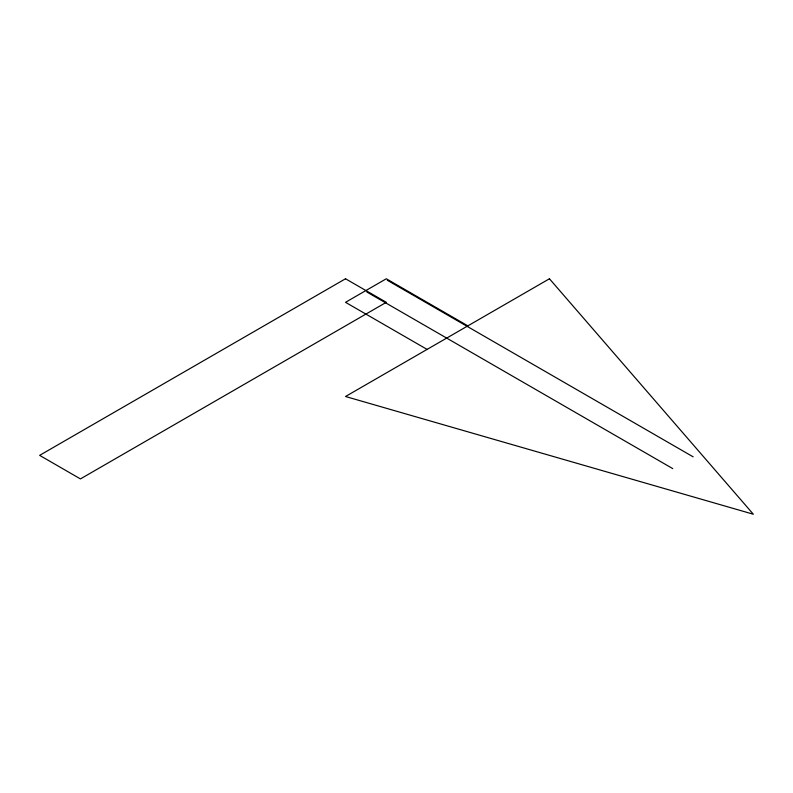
<?xml version="1.0" encoding="UTF-8"?>
<svg xmlns="http://www.w3.org/2000/svg" width="793" height="793" viewBox="0 0 793 793"><rect width="100%" height="100%" fill="white"/><g stroke="black" fill="none" stroke-linecap="round" stroke-linejoin="round"><path stroke-width="1.19" d="M467.87 325.864L386.3 278.769L345.52 302.321L427.09 349.406M387.281 280.246L693.151 456.837M366.881 292.022L672.761 468.613M345.52 278.769L39.65 455.36L80.43 478.913L386.3 302.321L345.52 278.769M549.44 278.769L345.52 396.5L753.35 514.231L549.44 278.769"/></g></svg>
